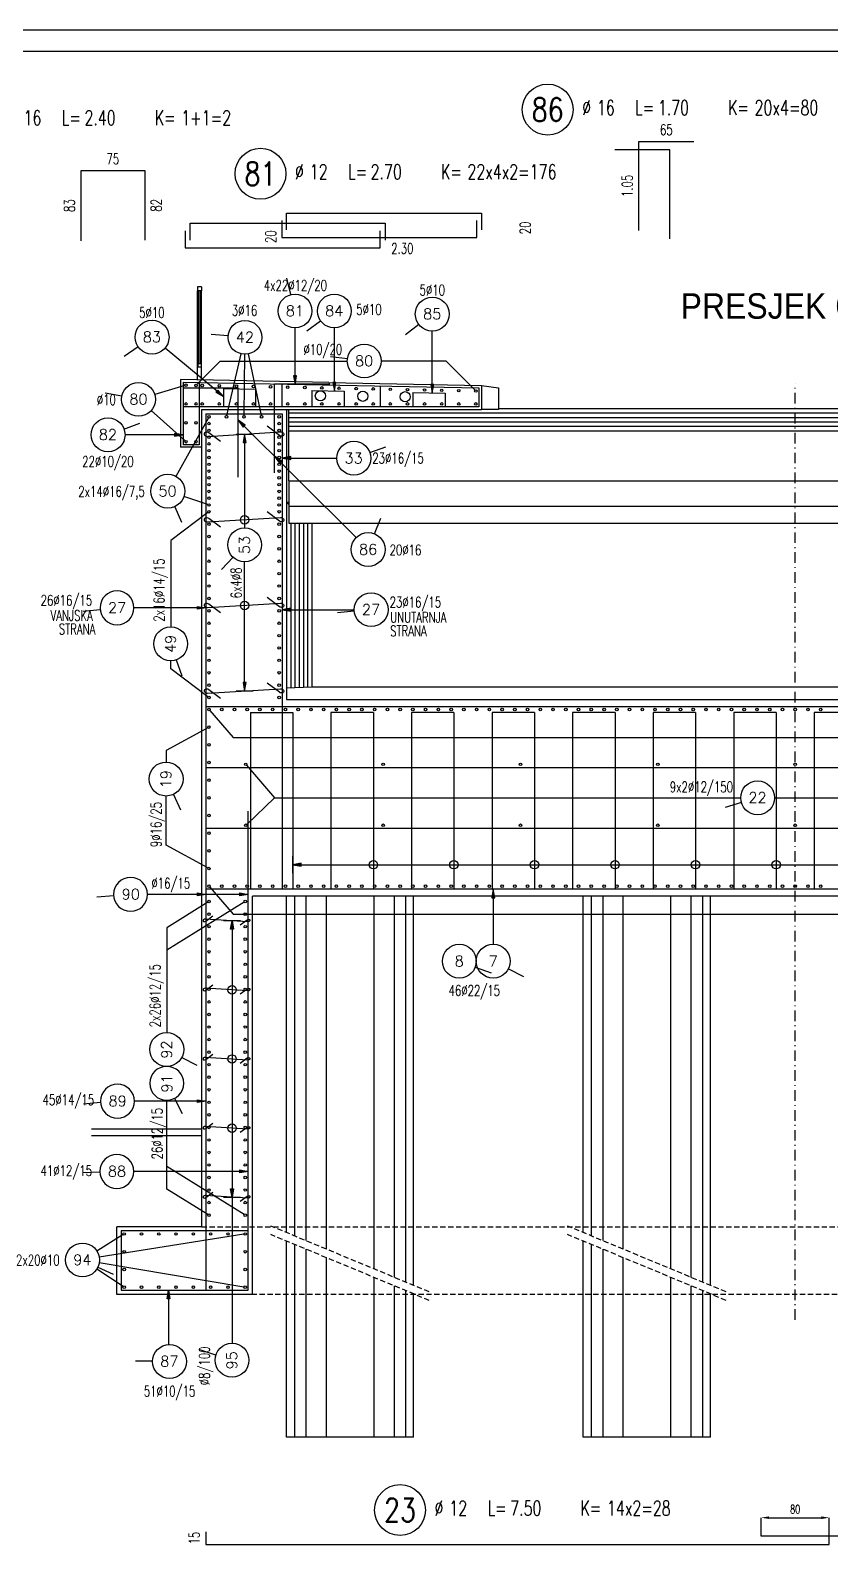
# Model space of a CAD drawing. Extents: x 0 to 12346, y 0 to 3567.
# Drawn here: x 5485 to 6429, y 1777 to 3567 of the extents above; entities that cross this region are included whole.
import ezdxf
from ezdxf.enums import TextEntityAlignment as Align

# ---------------------------------------------------------------- set-up
doc = ezdxf.new("R2010")
doc.units = 0
doc.header["$LTSCALE"] = 50
doc.header["$PDMODE"] = 34
doc.header["$PDSIZE"] = 5
doc.linetypes.add('CENTER', pattern=[0.47, 0.25, -0.1, 0.02, -0.1])
doc.linetypes.add('HIDDEN2', pattern=[0.1875, 0.125, -0.0625])
doc.layers.get('DEFPOINTS').update_dxf_attribs({"linetype": 'CONTINUOUS'})
for name, color, linetype in [('ARM', 1, 'CONTINUOUS'), ('ARM-I', 6, 'CONTINUOUS'), ('BETON', 7, 'CONTINUOUS'), ('BETON tan', 40, 'CONTINUOUS'), ('BETON TANKO', 40, 'CONTINUOUS'), ('CRTICA', 7, 'CONTINUOUS'), ('KOTE', 4, 'CONTINUOUS'), ('NEVIDLJIVO', 9, 'HIDDEN2'), ('OSI', 2, 'CENTER'), ('POM', 9, 'CONTINUOUS'), ('TANKO', 8, 'CONTINUOUS'), ('TEKST', 7, 'CONTINUOUS')]:
    doc.layers.add(name, color=color, linetype=linetype)
doc.styles.add('KOTE', font='romans.shx', dxfattribs={"width": 0.7})
doc.styles.get("Standard").update_dxf_attribs({"font": 'romans.shx', "width": 0.9})
doc.dimstyles.new('M-50', dxfattribs={"dimscale": 50, "dimtxt": 0.2, "dimasz": 0.185, "dimexe": 0, "dimexo": 0, "dimgap": 0.1, "dimtad": 1, "dimdec": 0, "dimzin": 0, "dimdsep": 46, "dimtxsty": 'KOTE', "dimcen": 0.09, "dimclrd": 256, "dimclre": 256, "dimclrt": 2, "dimadec": 0, "dimazin": 0, "dimtfac": 1, "dimtdec": 0, "dimtix": 1, "dimtmove": 2, "dimatfit": 3, "dimfxl": 0, "dimtolj": 1, "dimtzin": 0, "dimarcsym": 0})

# ---------------------------------------------------------------- blocks, each defined once
blk = doc.blocks.new('POZ')
at = {"layer": 'ARM-I'}
blk.add_circle((0, 0), 0.6, dxfattribs=at)
at = {"layer": 'ARM', "width": 0.7}
for s, p in [('%%c', (0.814, -0.125)), ('L=', (2.064, -0.125)), ('K=', (4.256, -0.125))]:
    blk.add_text(s, height=0.35, dxfattribs=at).set_placement(p)
for tag, p in [('VA', (0.879, 0.435)), ('FI', (1.162, -0.13)), ('DUZ', (2.598, -0.13)), ('KOM', (4.881, -0.13))]:
    blk.add_attdef(tag, p, '', height=0.35, dxfattribs=at)
at = {"layer": 'ARM', "width": 0.7, "flags": 1}
for tag, p in [('TIP', (1.038, -0.896)), ('A', (1.162, -1.411)), ('B', (1.162, -1.918)), ('C', (1.162, -2.426)), ('D', (1.162, -2.934)), ('E', (1.162, -3.441)), ('F', (1.162, -3.949)), ('G', (1.162, -4.457)), ('H', (1.162, -4.964)), ('I', (1.162, -5.472)), ('J', (1.162, -5.98)), ('K', (1.162, -6.487)), ('L', (1.162, -6.995)), ('M', (1.162, -7.503)), ('N', (1.162, -8.011))]:
    blk.add_attdef(tag, p, '', height=0.35, dxfattribs=at)
at = {"layer": 'ARM-I', "width": 0.8}
blk.add_attdef('POZ', text='', height=0.55, dxfattribs=at).set_placement((0, 0), align=Align.MIDDLE)
blk = doc.blocks.new('*D351')
at = {"layer": 'DEFPOINTS', "color": 0}
for p in [(6427.2, 1812.2), (6347.2, 1790.6), (6427.2, 1780.6)]:
    blk.add_point(p, dxfattribs=at)
at = {"layer": 'TANKO', "lineweight": -2}
for p, q in [((6347.2, 1790.6), (6347.2, 1812.2)), ((6356.5, 1812.2), (6418, 1812.2)), ((6427.2, 1780.6), (6427.2, 1812.2))]:
    blk.add_line(p, q, dxfattribs=at)
at = {"layer": 'TANKO'}
for points in [[(6356.5, 1813.8), (6356.5, 1810.7), (6347.2, 1812.2)], [(6418, 1813.8), (6418, 1810.7), (6427.2, 1812.2)]]:
    blk.add_solid(points, dxfattribs=at)
at = {"layer": 'TANKO', "color": 2, "insert": (6387.2, 1822.2), "char_height": 10, "attachment_point": 5, "style": 'KOTE'}
blk.add_mtext('\\A1;80', dxfattribs=at)
blk = doc.blocks.new('P')
at = {"layer": 'KOTE'}
blk.add_circle((0, 0), 0.4, dxfattribs=at)
blk.add_attdef('P', text='', height=0.25, dxfattribs=at).set_placement((-0.004, 0.004), align=Align.MIDDLE)
blk = doc.blocks.new('STR')
at = {"layer": 'KOTE', "color": 9}
blk.add_lwpolyline([(-1, 0.17), (-1, -0.17), (0, 0)], close=True, dxfattribs=at)
at = {"layer": 'KOTE', "color": 9, "linetype": 'ByBlock'}
blk.add_solid([(-1, 0.17), (-1, -0.17), (0, 0)], dxfattribs=at)
blk = doc.blocks.new('S')
at = {"layer": 'KOTE', "color": 9}
blk.add_line((0, 1), (0, -1), dxfattribs=at)
blk.add_lwpolyline([(-1, 0.17), (-1, -0.17), (0, 0)], close=True, dxfattribs=at)
at = {"layer": 'KOTE', "color": 9, "linetype": 'ByBlock'}
blk.add_solid([(-1, 0.17), (-1, -0.17), (0, 0)], dxfattribs=at)
blk = doc.blocks.new('S-KUKA')
at = {"layer": 'ARM'}
blk.add_lwpolyline([(0.233, -0.13), (0.03, 0.02, 0.241992), (-0.024, 0.028), (-0.031, 0.026, 0.569422), (-0.041, -0.018), (-0.034, -0.024, 0.20742), (0.011, -0.04), (1.257, 0.036, -0.20742), (1.302, 0.019), (1.309, 0.013, -0.569422), (1.299, -0.031), (1.292, -0.033, -0.244051), (1.237, -0.024), (1.028, 0.133)], format="xyb", dxfattribs=at)

msp = doc.modelspace()

# ---------------------------------------------------------------- linework, layer by layer
at = {"layer": 'ARM'}
for p, q in [((5665.2, 3151.8), (6014.2, 3144.8)), ((5665.2, 3151.8), (5665.2, 3077.8)), ((5684.2, 3151.4), (5684.2, 3077.8)), ((5712.8, 3144), (5750.8, 3143.3)), ((5712.8, 3144), (5712.8, 3122.4)), ((5750.8, 3143.3), (5750.8, 3122.4)), ((5781.6, 3149.4), (5781.6, 3122.4)), ((5817.1, 3141.9), (5855.1, 3141.2)), ((5817.1, 3141.9), (5817.1, 3122.4)), ((5855.1, 3141.2), (5855.1, 3122.4)), ((5897.9, 3147.1), (5897.9, 3122.4)), ((5936.3, 3139.5), (5974.3, 3138.8)), ((5936.3, 3139.5), (5936.3, 3122.4)), ((5974.3, 3138.8), (5974.3, 3122.4)), ((6014.2, 3144.8), (6014.2, 3122.4)), ((6014.2, 3122.4), (5665.2, 3122.4)), ((5692.2, 3114.4), (5692.2, 2080.5)), ((5692.2, 3114.4), (5782.2, 3114.4)), ((5782.2, 3114.4), (5782.2, 2553.5)), ((5684.2, 3077.8), (5665.2, 3077.8)), ((5692.2, 2769.2), (7082.2, 2769.2)), ((5744.7, 2761.9), (5794.7, 2761.9)), ((5744.7, 2761.9), (5744.7, 2553.5)), ((5794.7, 2761.9), (5794.7, 2553.5)), ((5889.7, 2761.9), (5839.7, 2761.9)), ((5839.7, 2761.9), (5839.7, 2553.5)), ((5889.7, 2761.9), (5889.7, 2553.5)), ((5984.7, 2761.9), (5934.7, 2761.9)), ((5934.7, 2761.9), (5934.7, 2553.5)), ((5984.7, 2761.9), (5984.7, 2553.5)), ((6079.7, 2761.9), (6029.7, 2761.9)), ((6029.7, 2761.9), (6029.7, 2553.5)), ((6079.7, 2761.9), (6079.7, 2553.5)), ((6174.7, 2761.9), (6124.7, 2761.9)), ((6124.7, 2761.9), (6124.7, 2553.5)), ((6174.7, 2761.9), (6174.7, 2553.5)), ((6269.7, 2761.9), (6219.7, 2761.9)), ((6219.7, 2761.9), (6219.7, 2553.5)), ((6269.7, 2761.9), (6269.7, 2553.5)), ((6364.7, 2761.9), (6314.7, 2761.9)), ((6314.7, 2761.9), (6314.7, 2553.5)), ((6364.7, 2761.9), (6364.7, 2553.5)), ((6459.7, 2761.9), (6409.7, 2761.9)), ((6409.7, 2761.9), (6409.7, 2553.5)), ((5692.2, 2697.3), (7082.2, 2697.3)), ((5742.2, 2080.5), (5742.2, 2645.5)), ((5692.2, 2625.4), (7082.2, 2625.4)), ((7082.2, 2553.5), (5692.2, 2553.5))]:
    msp.add_line(p, q, dxfattribs=at)
for points in [[(5730.2, 3039.6), (5730.2, 3144.6), (5665.2, 3144.6)], [(5773.2, 3044.7), (5773.2, 3149.7), (5838.2, 3149.7)]]:
    msp.add_lwpolyline(points, dxfattribs=at)
msp.add_lwpolyline([(5742.2, 2150.5), (5592.2, 2150.5), (5592.2, 2080.5), (5742.2, 2080.5)], close=True, dxfattribs=at)
at = {"layer": 'ARM-I'}
for points in [[(6239.3, 3320.7), (6239.3, 3425.7), (6174.3, 3425.7)], [(6202.8, 3330.7), (6202.8, 3435.7), (6267.8, 3435.7)], [(5545, 3318.3), (5545, 3401.3), (5620, 3401.3), (5620, 3319.3)], [(5787.4, 3331.2), (5787.4, 3351.2), (6017.4, 3351.2), (6017.4, 3331.2)], [(5667.9, 3330.3), (5667.9, 3310.3), (5897.9, 3310.3), (5897.9, 3330.3)], [(5673.7, 3319.3), (5673.7, 3339.3), (5903.7, 3339.3), (5903.7, 3319.3)], [(5781.6, 3342.2), (5781.6, 3322.2), (6011.6, 3322.2), (6011.6, 3342.2)], [(5692.2, 1795.6), (5692.2, 1780.6), (6427.2, 1780.6)], [(7082.2, 1805.6), (7082.2, 1790.6), (6347.2, 1790.6)]]:
    msp.add_lwpolyline(points, dxfattribs=at)
at = {"layer": 'BETON'}
for p, q in [((5687.2, 3119.4), (5687.2, 2155.5)), ((5687.2, 3119.4), (5787.2, 3119.4)), ((5787.2, 3119.4), (5787.2, 2777.2)), ((5787.2, 2777.2), (6987.2, 2777.2)), ((7027.2, 2545.5), (5747.2, 2545.5)), ((5747.2, 2075.5), (5747.2, 2545.5)), ((5687.2, 2270.6), (5557.1, 2270.6)), ((5587.2, 2075.5), (5587.2, 2155.5)), ((5687.2, 2155.5), (5587.2, 2155.5)), ((5747.2, 2075.5), (5587.2, 2075.5))]:
    msp.add_line(p, q, dxfattribs=at)
for points in [[(0, 0), (10180.8, 0), (10180.8, 3566.7), (0, 3566.7)], [(125, 25), (10155.8, 25), (10155.8, 3541.7), (125, 3541.7)]]:
    msp.add_lwpolyline(points, close=True, dxfattribs=at)
at = {"layer": 'BETON tan'}
for p, q in [((5787.2, 3119.4), (6017.2, 3119.4)), ((5787.2, 2148.5), (5787.2, 2545.5)), ((5937.2, 2086.2), (5937.2, 2545.5)), ((6137.2, 2148.5), (6137.2, 2545.5)), ((6287.2, 2086.2), (6287.2, 2545.5)), ((5787.2, 1907.1), (5787.2, 2138.5)), ((6137.2, 1907.1), (6137.2, 2138.5)), ((5937.2, 1907.1), (5937.2, 2076.2)), ((6287.2, 1907.1), (6287.2, 2076.2)), ((5937.2, 1907.1), (5787.2, 1907.1)), ((6287.2, 1907.1), (6137.2, 1907.1))]:
    msp.add_line(p, q, dxfattribs=at)
at = {"layer": 'BETON TANKO'}
for p, q in [((5837.2, 3151.3), (5662.2, 3154.8)), ((5662.2, 3154.8), (5662.2, 3074.8)), ((5837.2, 3151.3), (6017.2, 3147.7)), ((6017.2, 3147.7), (6037.2, 3144.9)), ((6017.2, 3147.7), (6017.2, 3119.4)), ((6037.2, 3144.9), (6037.2, 3119.4)), ((6037.2, 3119.4), (6017.2, 3119.4)), ((5687.2, 3074.8), (5662.2, 3074.8)), ((5790.2, 3035.2), (6984.2, 3035.2)), ((5790.2, 3035.2), (5790.2, 3005.2)), ((5787.2, 3010.2), (5790.2, 3010.2)), ((5790.2, 3007.2), (5787.2, 3010.2)), ((5790.2, 3005.2), (6984.2, 3005.2)), ((5817.2, 2985.2), (5817.2, 2792.2)), ((5787.2, 2791.1), (5817.2, 2792.2)), ((5817.2, 2792.2), (6957.2, 2792.2)), ((5687.2, 2262.6), (5557.1, 2262.6))]:
    msp.add_line(p, q, dxfattribs=at)
for centre in [(5827.2, 3135.5), (5877.2, 3135), (5927.2, 3134.5)]:
    msp.add_circle(centre, 6, dxfattribs=at)
at = {"layer": 'CRTICA'}
for p, q in [((5792.4, 3255), (5787.5, 3274.3)), ((5827.5, 3223.8), (5811.4, 3212)), ((5718.4, 3206.2), (5698.5, 3207.9)), ((5943.4, 3219.8), (5927.6, 3207.6)), ((5612.3, 3193.4), (5595.8, 3181.9)), ((5859.2, 3179.1), (5839.3, 3181.5)), ((5593.1, 3135), (5573.4, 3138.6)), ((5595.6, 3096.4), (5614.4, 3103.3)), ((5885.5, 3068.7), (5904.3, 3075.5)), ((5655.4, 3004.7), (5663.5, 2986.5)), ((5891.2, 2972.8), (5898.7, 2991.3)), ((5724.2, 2945.1), (5710.6, 2930.5)), ((5567.5, 2883.3), (5547.6, 2881)), ((5867.2, 2881.4), (5847.3, 2879.5)), ((5657.3, 2824.2), (5663.9, 2805.3)), ((5653.8, 2665.4), (5662.3, 2647.3)), ((6323.7, 2655.7), (6304.5, 2650)), ((5583.5, 2545.9), (5563.5, 2544.3)), ((6009.9, 2461.7), (6028.7, 2454.8)), ((6049, 2459.6), (6066.9, 2450.6)), ((5663.7, 2355.2), (5681.4, 2345.9)), ((5568, 2301.8), (5548, 2300.2)), ((5655.2, 2306.8), (5664.3, 2289)), ((5567.1, 2219.8), (5547.1, 2219)), ((5564.8, 2107.8), (5583, 2099.3)), ((5703.9, 2004.1), (5684.9, 2010.3)), ((5629.3, 1996.8), (5609.3, 1997))]:
    msp.add_line(p, q, dxfattribs=at)
at = {"layer": 'KOTE'}
for centre, radius in [((5668.8, 3148.2), 1.5), ((5680.6, 3147.8), 1.5), ((5687.8, 3147.8), 1.5), ((5708, 3147.4), 1.5), ((5728.2, 3147), 1.5), ((5748.4, 3146.5), 1.5), ((5768.5, 3146.1), 1.5), ((5788.7, 3145.7), 1.5), ((5808.9, 3145.3), 1.5), ((5829, 3144.9), 1.5), ((5849.2, 3144.5), 1.5), ((5869.4, 3144.1), 1.5), ((5889.6, 3143.7), 1.5), ((5909.7, 3143.2), 1.5), ((5929.9, 3142.8), 1.5), ((5950.1, 3142.4), 1.5), ((5970.3, 3142), 1.5), ((5990.4, 3141.6), 1.5), ((6010.6, 3141.2), 1.5), ((5668.8, 3126), 1.5), ((5680.6, 3126), 1.5), ((5687.8, 3126), 1.5), ((5708, 3126), 1.5), ((5728.2, 3126), 1.5), ((5748.4, 3126), 1.5), ((5768.5, 3126), 1.5), ((5788.7, 3126), 1.5), ((5808.9, 3126), 1.5), ((5829, 3126), 1.5), ((5849.2, 3126), 1.5), ((5869.4, 3126), 1.5), ((5889.6, 3126), 1.5), ((5909.7, 3126), 1.5), ((5929.9, 3126), 1.5), ((5950.1, 3126), 1.5), ((5970.3, 3126), 1.5), ((5990.4, 3126), 1.5), ((6010.6, 3126), 1.5), ((5668.8, 3103.7), 1.5), ((5680.6, 3103.7), 1.5), ((5695.8, 3110.8), 1.5), ((5695.8, 3102.8), 1.5), ((5716.5, 3110.8), 1.5), ((5737.2, 3110.8), 1.5), ((5757.9, 3110.8), 1.5), ((5778.6, 3110.8), 1.5), ((5778.6, 3102.8), 1.5), ((5668.8, 3081.4), 1.5), ((5680.6, 3081.4), 1.5), ((5695.8, 3094.8), 1.5), ((5695.8, 3086.8), 1.5), ((5695.8, 3078.8), 1.5), ((5778.6, 3094.8), 1.5), ((5778.6, 3086.8), 1.5), ((5778.6, 3078.8), 1.5), ((5695.8, 3070.8), 1.5), ((5695.8, 3062.8), 1.5), ((5778.6, 3070.8), 1.5), ((5778.6, 3062.8), 1.5), ((5695.8, 3054.8), 1.5), ((5695.8, 3046.8), 1.5), ((5778.6, 3054.8), 1.5), ((5778.6, 3046.8), 1.5), ((5695.8, 3038.8), 1.5), ((5695.8, 3030.8), 1.5), ((5778.6, 3038.8), 1.5), ((5778.6, 3030.8), 1.5), ((5695.8, 3022.8), 1.5), ((5695.8, 3014.8), 1.5), ((5695.8, 3006.8), 1.5), ((5778.6, 3022.8), 1.5), ((5778.6, 3014.8), 1.5), ((5778.6, 3006.8), 1.5), ((5695.8, 2998.8), 1.5), ((5737.9, 2989.3), 5), ((5778.6, 2998.8), 1.5), ((5695.8, 2984.2), 1.5), ((5695.8, 2969.6), 1.5), ((5778.6, 2984.2), 1.5), ((5778.6, 2969.6), 1.5), ((5695.8, 2955), 1.5), ((5778.6, 2955), 1.5), ((5695.8, 2940.4), 1.5), ((5778.6, 2940.4), 1.5), ((5695.8, 2925.8), 1.5), ((5778.6, 2925.8), 1.5), ((5695.8, 2911.2), 1.5), ((5778.6, 2911.2), 1.5), ((5695.8, 2896.5), 1.5), ((5695.8, 2881.9), 1.5), ((5737.9, 2888.3), 5), ((5778.6, 2896.5), 1.5), ((5778.6, 2881.9), 1.5), ((5695.8, 2867.3), 1.5), ((5778.6, 2867.3), 1.5), ((5695.8, 2852.7), 1.5), ((5778.6, 2852.7), 1.5), ((5695.8, 2838.1), 1.5), ((5778.6, 2838.1), 1.5), ((5695.8, 2823.5), 1.5), ((5695.8, 2808.9), 1.5), ((5778.6, 2823.5), 1.5), ((5778.6, 2808.9), 1.5), ((5695.8, 2794.3), 1.5), ((5778.6, 2794.3), 1.5), ((5695.8, 2779.7), 1.5), ((5778.6, 2779.7), 1.5), ((5695.8, 2765.6), 1.5), ((5710.9, 2765.6), 1.5), ((5725.9, 2765.6), 1.5), ((5740.9, 2765.6), 1.5), ((5755.9, 2765.6), 1.5), ((5771, 2765.6), 1.5), ((5786, 2765.6), 1.5), ((5801, 2765.6), 1.5), ((5816.1, 2765.6), 1.5), ((5831.1, 2765.6), 1.5), ((5846.1, 2765.6), 1.5), ((5861.2, 2765.6), 1.5), ((5876.2, 2765.6), 1.5), ((5891.2, 2765.6), 1.5), ((5906.3, 2765.6), 1.5), ((5921.3, 2765.6), 1.5), ((5936.3, 2765.6), 1.5), ((5951.3, 2765.6), 1.5), ((5966.4, 2765.6), 1.5), ((5981.4, 2765.6), 1.5), ((5996.4, 2765.6), 1.5), ((6011.5, 2765.6), 1.5), ((6026.5, 2765.6), 1.5), ((6041.5, 2765.6), 1.5), ((6056.6, 2765.6), 1.5), ((6071.6, 2765.6), 1.5), ((6086.6, 2765.6), 1.5), ((6101.6, 2765.6), 1.5), ((6116.7, 2765.6), 1.5), ((6131.7, 2765.6), 1.5), ((6146.7, 2765.6), 1.5), ((6161.8, 2765.6), 1.5), ((6176.8, 2765.6), 1.5), ((6191.8, 2765.6), 1.5), ((6206.9, 2765.6), 1.5), ((6221.9, 2765.6), 1.5), ((6236.9, 2765.6), 1.5), ((6252, 2765.6), 1.5), ((6267, 2765.6), 1.5), ((6282, 2765.6), 1.5), ((6297, 2765.6), 1.5), ((6312.1, 2765.6), 1.5), ((6327.1, 2765.6), 1.5), ((6342.1, 2765.6), 1.5), ((6357.2, 2765.6), 1.5), ((6372.2, 2765.6), 1.5), ((6387.2, 2765.6), 1.5), ((6402.3, 2765.6), 1.5), ((6417.3, 2765.6), 1.5), ((5695.8, 2744.8), 1.5), ((5695.8, 2723.9), 1.5), ((5695.8, 2703.1), 1.5), ((5739.2, 2700.9), 1.5), ((5901.2, 2700.9), 1.5), ((6063.2, 2700.9), 1.5), ((6225.2, 2700.9), 1.5), ((6387.2, 2700.9), 1.5), ((5695.8, 2682.2), 1.5), ((5695.8, 2661.4), 1.5), ((5695.8, 2640.5), 1.5), ((5695.8, 2619.6), 1.5), ((5739.2, 2629), 1.5), ((5901.2, 2629), 1.5), ((6063.2, 2629), 1.5), ((6225.2, 2629), 1.5), ((6387.2, 2629), 1.5), ((5695.8, 2598.8), 1.5), ((5695.8, 2577.9), 1.5), ((5889.7, 2582.5), 5), ((5984.7, 2582.5), 5), ((6079.7, 2582.5), 5), ((6174.7, 2582.5), 5), ((6269.7, 2582.5), 5), ((6364.7, 2582.5), 5), ((5695.8, 2557.1), 1.5), ((5710.9, 2557.1), 1.5), ((5725.9, 2557.1), 1.5), ((5740.9, 2557.1), 1.5), ((5755.9, 2557.1), 1.5), ((5771, 2557.1), 1.5), ((5786, 2557.1), 1.5), ((5801, 2557.1), 1.5), ((5816.1, 2557.1), 1.5), ((5831.1, 2557.1), 1.5), ((5846.1, 2557.1), 1.5), ((5861.2, 2557.1), 1.5), ((5876.2, 2557.1), 1.5), ((5891.2, 2557.1), 1.5), ((5906.3, 2557.1), 1.5), ((5921.3, 2557.1), 1.5), ((5936.3, 2557.1), 1.5), ((5951.3, 2557.1), 1.5), ((5966.4, 2557.1), 1.5), ((5981.4, 2557.1), 1.5), ((5996.4, 2557.1), 1.5), ((6011.5, 2557.1), 1.5), ((6026.5, 2557.1), 1.5), ((6041.5, 2557.1), 1.5), ((6056.6, 2557.1), 1.5), ((6071.6, 2557.1), 1.5), ((6086.6, 2557.1), 1.5), ((6101.6, 2557.1), 1.5), ((6116.7, 2557.1), 1.5), ((6131.7, 2557.1), 1.5), ((6146.7, 2557.1), 1.5), ((6161.8, 2557.1), 1.5), ((6176.8, 2557.1), 1.5), ((6191.8, 2557.1), 1.5), ((6206.9, 2557.1), 1.5), ((6221.9, 2557.1), 1.5), ((6236.9, 2557.1), 1.5), ((6252, 2557.1), 1.5), ((6267, 2557.1), 1.5), ((6282, 2557.1), 1.5), ((6297, 2557.1), 1.5), ((6312.1, 2557.1), 1.5), ((6327.1, 2557.1), 1.5), ((6342.1, 2557.1), 1.5), ((6357.2, 2557.1), 1.5), ((6372.2, 2557.1), 1.5), ((6387.2, 2557.1), 1.5), ((6402.3, 2557.1), 1.5), ((6417.3, 2557.1), 1.5), ((5695.9, 2539), 1.5), ((5695.9, 2524.2), 1.5), ((5738.6, 2539), 1.5), ((5738.6, 2524.2), 1.5), ((5695.9, 2509.4), 1.5), ((5738.6, 2509.4), 1.5), ((5695.9, 2494.6), 1.5), ((5738.6, 2494.6), 1.5), ((5695.9, 2479.8), 1.5), ((5738.6, 2479.8), 1.5), ((5695.9, 2465), 1.5), ((5738.6, 2465), 1.5), ((5695.9, 2450.2), 1.5), ((5695.9, 2435.4), 1.5), ((5723, 2434.8), 5), ((5738.6, 2450.2), 1.5), ((5738.6, 2435.4), 1.5), ((5695.9, 2420.6), 1.5), ((5738.6, 2420.6), 1.5), ((5695.9, 2405.8), 1.5), ((5738.6, 2405.8), 1.5), ((5695.9, 2391), 1.5), ((5738.6, 2391), 1.5), ((5695.9, 2376.2), 1.5), ((5695.9, 2361.4), 1.5), ((5738.6, 2376.2), 1.5), ((5738.6, 2361.4), 1.5), ((5695.9, 2346.6), 1.5), ((5723, 2353.3), 5), ((5738.6, 2346.6), 1.5), ((5695.9, 2331.8), 1.5), ((5738.6, 2331.8), 1.5), ((5695.9, 2317), 1.5), ((5738.6, 2317), 1.5), ((5695.9, 2302.2), 1.5), ((5738.6, 2302.2), 1.5), ((5695.8, 2287.4), 1.5), ((5695.8, 2272.6), 1.5), ((5723, 2271.7), 5), ((5738.6, 2287.4), 1.5), ((5738.6, 2272.6), 1.5), ((5695.8, 2257.8), 1.5), ((5738.6, 2257.8), 1.5), ((5695.8, 2243.1), 1.5), ((5738.6, 2243.1), 1.5), ((5695.8, 2228.3), 1.5), ((5738.6, 2228.3), 1.5), ((5695.8, 2213.5), 1.5), ((5738.6, 2213.5), 1.5), ((5695.8, 2198.7), 1.5), ((5695.8, 2183.9), 1.5), ((5738.6, 2198.7), 1.5), ((5738.6, 2183.9), 1.5), ((5695.8, 2169.1), 1.5), ((5738.6, 2169.1), 1.5), ((5595.8, 2146.9), 1.5), ((5616.2, 2146.9), 1.5), ((5636.6, 2146.9), 1.5), ((5657, 2146.9), 1.5), ((5677.4, 2146.9), 1.5), ((5697.8, 2146.9), 1.5), ((5718.2, 2146.9), 1.5), ((5738.6, 2146.9), 1.5), ((5595.8, 2125.9), 1.5), ((5738.6, 2125.9), 1.5), ((5595.8, 2105), 1.5), ((5738.6, 2105), 1.5), ((5595.8, 2084.1), 1.5), ((5616.2, 2084.1), 1.5), ((5636.6, 2084.1), 1.5), ((5657, 2084.1), 1.5), ((5677.4, 2084.1), 1.5), ((5697.8, 2084.1), 1.5), ((5718.2, 2084.1), 1.5), ((5738.6, 2084.1), 1.5)]:
    msp.add_circle(centre, radius, dxfattribs=at)
at = {"layer": 'NEVIDLJIVO'}
for p, q in [((5687.2, 2155.5), (7087.2, 2155.5)), ((5955.7, 2078.5), (5768.8, 2156.2)), ((6305.7, 2078.5), (6118.8, 2156.2)), ((5955.7, 2068.5), (5768.8, 2146.2)), ((6305.7, 2068.5), (6118.8, 2146.2)), ((7027.2, 2075.5), (5747.2, 2075.5))]:
    msp.add_line(p, q, dxfattribs=at)
at = {"layer": 'OSI'}
msp.add_line((6387.2, 2045.5), (6387.2, 3150.2), dxfattribs=at)
at = {"layer": 'POM'}
for p, q in [((5687.2, 3264.3), (5682.2, 3264.3)), ((5682.2, 3264.3), (5682.2, 3259.3)), ((5687.2, 3259.3), (5682.2, 3259.3)), ((5682.2, 3154.4), (5682.2, 3259.3)), ((5683.7, 3173.3), (5683.7, 3259.3)), ((5685.7, 3173.3), (5685.7, 3259.3)), ((5687.2, 3264.3), (5687.2, 3259.3)), ((5687.2, 3154.3), (5687.2, 3259.3)), ((5686.7, 3173.3), (5682.7, 3173.3)), ((5682.7, 3173.3), (5682.7, 3169.3)), ((5686.7, 3169.3), (5682.7, 3169.3)), ((5686.7, 3173.3), (5686.7, 3169.3)), ((5790.2, 3093.9), (5790.2, 3119.4)), ((6984.2, 3115), (5790.2, 3115)), ((6737.2, 3120.1), (6037.2, 3120.1)), ((6984.2, 3109.7), (5790.2, 3109.7)), ((6984.2, 3104.4), (5790.2, 3104.4)), ((6984.2, 3099.2), (5790.2, 3099.2)), ((5790.2, 3035.2), (5790.2, 3093.9)), ((6984.2, 3093.9), (5790.2, 3093.9)), ((5790.2, 3005.2), (5790.2, 2985.2)), ((5790.2, 2985.2), (6984.2, 2985.2)), ((5792.2, 2985.2), (5792.2, 2791.3)), ((5797.2, 2985.2), (5797.2, 2791.5)), ((5802.2, 2985.2), (5802.2, 2791.7)), ((5807.2, 2985.2), (5807.2, 2791.9)), ((5812.2, 2985.2), (5812.2, 2792.1)), ((5796.6, 2545.5), (5796.6, 2144.6)), ((5810.2, 2545.5), (5810.2, 2139)), ((5834.1, 2545.5), (5834.1, 2129)), ((5890.3, 2545.5), (5890.3, 2105.7)), ((5914.3, 2545.5), (5914.3, 2095.7)), ((5927.8, 2545.5), (5927.8, 2090.1)), ((6146.6, 2545.5), (6146.6, 2144.6)), ((6160.2, 2545.5), (6160.2, 2139)), ((6184.1, 2545.5), (6184.1, 2129)), ((6240.3, 2545.5), (6240.3, 2105.7)), ((6264.3, 2545.5), (6264.3, 2095.7)), ((6277.8, 2545.5), (6277.8, 2090.1)), ((5796.6, 2134.6), (5796.6, 1907.1)), ((6146.6, 2134.6), (6146.6, 1907.1)), ((5810.2, 2129), (5810.2, 1907.1)), ((5834.1, 2119), (5834.1, 1907.1)), ((6160.2, 2129), (6160.2, 1907.1)), ((6184.1, 2119), (6184.1, 1907.1)), ((5890.3, 2095.7), (5890.3, 1907.1)), ((6240.3, 2095.7), (6240.3, 1907.1)), ((5914.3, 2085.7), (5914.3, 1907.1)), ((5927.8, 2080.1), (5927.8, 1907.1)), ((6264.3, 2085.7), (6264.3, 1907.1)), ((6277.8, 2080.1), (6277.8, 1907.1))]:
    msp.add_line(p, q, dxfattribs=at)
at = {"layer": 'TANKO'}
for p, q in [((5797.3, 3149.1), (5797.3, 3215.6)), ((5843.7, 3141.4), (5843.7, 3215.6)), ((5959.2, 3139.1), (5959.2, 3212)), ((5712.8, 3134.6), (5644, 3191.9)), ((5681.7, 3148.9), (5709, 3176.6)), ((5709, 3176.6), (5859, 3176.6)), ((5716.9, 3112.3), (5733.8, 3185)), ((5737.2, 3112.3), (5738.1, 3184.5)), ((5757.6, 3112.3), (5742.4, 3184.9)), ((5975.7, 3176.6), (5899, 3176.6)), ((6009.6, 3142.3), (5975.7, 3176.6)), ((5667.4, 3147.7), (5631.9, 3137.2)), ((5667.7, 3082.4), (5627.7, 3118.1)), ((5695.1, 3109.5), (5656.9, 3040.5)), ((5730.2, 3106.9), (5869.5, 2968.4)), ((5665.2, 3089.6), (5596.8, 3089.6)), ((5737.9, 3090.3), (5737.9, 2979.7)), ((5782.2, 3062.1), (5846.7, 3062.1)), ((5694.4, 3007.2), (5666.2, 3016.7)), ((5694.6, 2997.9), (5650.7, 2964.8)), ((5650.7, 2964.8), (5650.7, 2863.1)), ((5737.9, 2787.3), (5737.9, 2939.7)), ((5692.2, 2885.5), (5607.4, 2885.5)), ((5782.2, 2883.3), (5867.1, 2883.3)), ((5650.7, 2813.7), (5650.7, 2823.1)), ((5694.6, 2780.6), (5650.7, 2813.7)), ((5696.8, 2764.5), (5724.4, 2732.6)), ((5694.5, 2744.1), (5645.3, 2717)), ((5724.4, 2732.6), (7144.2, 2732.6)), ((5645.3, 2717), (5645.3, 2703.5)), ((5740.2, 2699.8), (5773.3, 2661.4)), ((5645.3, 2605.7), (5645.3, 2663.5)), ((5740.3, 2630), (5773.3, 2661.4)), ((5773.3, 2661.4), (6322.9, 2661.4)), ((6362.9, 2661.4), (7001.1, 2661.4)), ((5694.5, 2578.6), (5645.3, 2605.7)), ((5794.7, 2582.5), (7029.8, 2582.5)), ((5742.2, 2547.5), (5623.4, 2547.5)), ((5696.8, 2555.9), (5724.4, 2524)), ((6031.1, 2553.5), (6031.1, 2488.6)), ((5694.6, 2538.2), (5646, 2508.1)), ((5737.3, 2538.2), (5646, 2481.8)), ((5724.4, 2524), (7144.2, 2524)), ((5646, 2508.1), (5646, 2384.6)), ((5723, 2516.3), (5723, 2190.2)), ((5692.2, 2303.5), (5607.9, 2303.5)), ((5646, 2199.9), (5646, 2304.6)), ((5742.2, 2220.7), (5607.1, 2220.7)), ((5737.4, 2169.9), (5646, 2226.4)), ((5694.6, 2169.9), (5646, 2199.9)), ((5723, 2190.2), (5723, 2018)), ((5594.6, 2146.1), (5563.7, 2126.8)), ((5737.1, 2146.6), (5566.5, 2119.4)), ((5737.1, 2084.3), (5566.4, 2112.9)), ((5594.6, 2084.9), (5563.4, 2105.3)), ((5648.1, 2080.5), (5648.1, 2016.5))]:
    msp.add_line(p, q, dxfattribs=at)

# ---------------------------------------------------------------- block references
at = {"layer": 'ARM-I', "xscale": 68.98113741219082, "yscale": 68.98113741219082, "zscale": 68.98113741219082}
for p in [(5693.5, 3090.5), (5693.5, 2989.5), (5693.5, 2888.5), (5693.5, 2787.5)]:
    msp.add_blockref('S-KUKA', p, dxfattribs=at)
at = {"layer": 'ARM-I', "extrusion": (0, 0, -1), "xscale": 40.5495593850751, "yscale": 40.5495593850751, "zscale": -40.54955938507504, "rotation": 4.545988160591009e-05}
for p in [(-5742.2, 2516.8), (-5742.2, 2435.3), (-5742.2, 2353.7), (-5742.2, 2272.2), (-5742.2, 2190.7)]:
    msp.add_blockref('S-KUKA', p, dxfattribs=at)
at = {"layer": 'KOTE', "xscale": 50, "yscale": 50, "zscale": 50}
for p, values in [((5419.1, 3461.2), {'POZ': '44', 'FI': '16', 'DUZ': '2.40', 'KOM': '1+1=2'}), ((6095.3, 3473.2), {'POZ': '86', 'FI': '16', 'DUZ': '1.70', 'KOM': '20x4=80'}), ((5756.6, 3397.5), {'POZ': '81', 'FI': '12', 'DUZ': '2.70', 'KOM': '22x4x2=176'}), ((5921.2, 1821.2), {'POZ': '23', 'FI': '12', 'DUZ': '7.50', 'KOM': '14x2=28'})]:
    msp.add_blockref('POZ', p, dxfattribs=at).add_auto_attribs(values)
at = {"layer": 'KOTE'}
ref = msp.add_blockref('P', (5797.3, 3235.6), dxfattribs=dict(at, xscale=50, yscale=50, zscale=50))
ref.add_attrib('P', '81', dxfattribs={"height": 12.5}).set_placement((5797.1, 3235.8), align=Align.MIDDLE)
ref = msp.add_blockref('P', (5843.7, 3235.6), dxfattribs=dict(at, xscale=50, yscale=50, zscale=50))
ref.add_attrib('P', '84', dxfattribs={"height": 12.5}).set_placement((5843.5, 3235.8), align=Align.MIDDLE)
ref = msp.add_blockref('P', (5959.2, 3232), dxfattribs=dict(at, xscale=50, yscale=50, zscale=50))
ref.add_attrib('P', '85', dxfattribs={"height": 12.5}).set_placement((5959.1, 3232.2), align=Align.MIDDLE)
ref = msp.add_blockref('P', (5628.7, 3204.8), dxfattribs=dict(at, xscale=50, yscale=50, zscale=50))
ref.add_attrib('P', '83', dxfattribs={"height": 12.5}).set_placement((5628.5, 3205), align=Align.MIDDLE)
ref = msp.add_blockref('P', (5738.3, 3204.5), dxfattribs=dict(at, xscale=50, yscale=50, zscale=50))
ref.add_attrib('P', '42', dxfattribs={"height": 12.5}).set_placement((5738.2, 3204.7), align=Align.MIDDLE)
ref = msp.add_blockref('P', (5879, 3176.6), dxfattribs=dict(at, xscale=50, yscale=50, zscale=50))
ref.add_attrib('P', '80', dxfattribs={"height": 12.5}).set_placement((5878.8, 3176.8), align=Align.MIDDLE)
ref = msp.add_blockref('P', (5612.7, 3131.4), dxfattribs=dict(at, xscale=50, yscale=50, zscale=50))
ref.add_attrib('P', '80', dxfattribs={"height": 12.5}).set_placement((5612.6, 3131.6), align=Align.MIDDLE)
at = {"layer": 'KOTE', "yscale": 10, "zscale": 10}
for name, p, xscale, rotation in [('STR', (5797.3, 3149.1), 10, 270), ('STR', (5843.7, 3141.4), 10, 270), ('STR', (5712.8, 3134.6), 10, 320.1582708276241), ('STR', (5959.2, 3139.1), 10, 270), ('STR', (5730.2, 3106.9), 10, 135.1300905579491), ('S', (5737.9, 3090.3), 10, 90), ('STR', (5773.2, 3064.2), 10, 135.1300905579491), ('STR', (5782.2, 3062.1), 10, 180), ('STR', (5692.2, 2885.5), -10, 180), ('STR', (5782.2, 2883.3), 10, 180), ('S', (5737.9, 2787.3), 10, 270), ('S', (5794.7, 2582.5), 10, 180), ('STR', (5692.2, 2547.5), -10, 179.999954540118), ('STR', (5742.2, 2547.5), -10, 179.999954540118), ('STR', (6031.1, 2553.5), 10, 90), ('STR', (5692.2, 2303.5), -10, 179.9999545401184), ('STR', (5742.2, 2220.7), -10, 179.999954540119), ('STR', (5742.2, 2220.7), -10, 179.999954540119)]:
    msp.add_blockref(name, p, dxfattribs=dict(at, xscale=xscale, rotation=rotation))
at = {"layer": 'KOTE'}
ref = msp.add_blockref('P', (5576.8, 3089.6), dxfattribs=dict(at, xscale=50, yscale=50, zscale=50))
ref.add_attrib('P', '82', dxfattribs={"height": 12.5}).set_placement((5576.6, 3089.8), align=Align.MIDDLE)
at = {"layer": 'KOTE', "xscale": 10, "yscale": 10, "zscale": 10}
msp.add_blockref('STR', (5665.2, 3089.6), dxfattribs=at)
at = {"layer": 'KOTE'}
ref = msp.add_blockref('P', (5866.7, 3061.9), dxfattribs=dict(at, xscale=50, yscale=50, zscale=50))
ref.add_attrib('P', '33', dxfattribs={"height": 12.5}).set_placement((5866.5, 3062.1), align=Align.MIDDLE)
ref = msp.add_blockref('P', (5647.2, 3023), dxfattribs=dict(at, xscale=50, yscale=50, zscale=50))
ref.add_attrib('P', '50', dxfattribs={"height": 12.5}).set_placement((5647, 3023.2), align=Align.MIDDLE)
ref = msp.add_blockref('P', (5737.9, 2959.7), dxfattribs=dict(at, xscale=50, yscale=50, zscale=50, rotation=90))
ref.add_attrib('P', '53', dxfattribs={"height": 12.5, "rotation": 90}).set_placement((5737.7, 2959.6), align=Align.MIDDLE)
ref = msp.add_blockref('P', (5883.6, 2954.2), dxfattribs=dict(at, xscale=50, yscale=50, zscale=50))
ref.add_attrib('P', '86', dxfattribs={"height": 12.5}).set_placement((5883.5, 2954.4), align=Align.MIDDLE)
ref = msp.add_blockref('P', (5587.4, 2885.5), dxfattribs=dict(at, xscale=-50, yscale=50, zscale=50))
ref.add_attrib('P', '27', dxfattribs={"height": 12.5}).set_placement((5587.5, 2885.7), align=Align.MIDDLE)
ref = msp.add_blockref('P', (5887.1, 2883.3), dxfattribs=dict(at, xscale=50, yscale=50, zscale=50))
ref.add_attrib('P', '27', dxfattribs={"height": 12.5}).set_placement((5886.9, 2883.5), align=Align.MIDDLE)
ref = msp.add_blockref('P', (5650.7, 2843.1), dxfattribs=dict(at, xscale=50, yscale=50, zscale=50, rotation=90))
ref.add_attrib('P', '49', dxfattribs={"height": 12.5, "rotation": 90}).set_placement((5650.5, 2842.9), align=Align.MIDDLE)
ref = msp.add_blockref('P', (5645.3, 2683.5), dxfattribs=dict(at, xscale=50, yscale=50, zscale=50, rotation=90))
ref.add_attrib('P', '19', dxfattribs={"height": 12.5, "rotation": 90}).set_placement((5645.1, 2683.3), align=Align.MIDDLE)
ref = msp.add_blockref('P', (6342.9, 2661.4), dxfattribs=dict(at, xscale=50, yscale=50, zscale=50))
ref.add_attrib('P', '22', dxfattribs={"height": 12.5}).set_placement((6342.7, 2661.6), align=Align.MIDDLE)
ref = msp.add_blockref('P', (5603.4, 2547.5), dxfattribs=dict(at, xscale=-50, yscale=50, zscale=50, rotation=359.999954540118))
ref.add_attrib('P', '90', dxfattribs={"height": 12.5, "rotation": 360}).set_placement((5603.6, 2547.7), align=Align.MIDDLE)
at = {"layer": 'KOTE', "extrusion": (0, 0, -1), "xscale": 10, "yscale": 10, "zscale": -10}
for name, p, rotation in [('S', (-5723, 2516.3), 90.0000454598816), ('STR', (-5742.2, 2220.7), 180.0000454598816), ('S', (-5723, 2190.2), 270.0000454598816), ('STR', (-5648.1, 2080.5), 90.0000454598816)]:
    msp.add_blockref(name, p, dxfattribs=dict(at, rotation=rotation))
at = {"layer": 'KOTE'}
ref = msp.add_blockref('P', (5991.1, 2468.6), dxfattribs=dict(at, xscale=50, yscale=50, zscale=50))
ref.add_attrib('P', '8', dxfattribs={"height": 12.5}).set_placement((5991, 2468.8), align=Align.MIDDLE)
ref = msp.add_blockref('P', (6031.1, 2468.6), dxfattribs=dict(at, xscale=50, yscale=50, zscale=50))
ref.add_attrib('P', '7', dxfattribs={"height": 12.5}).set_placement((6031, 2468.8), align=Align.MIDDLE)
ref = msp.add_blockref('P', (5646, 2364.6), dxfattribs=dict(at, xscale=50, yscale=50, zscale=50, rotation=90))
ref.add_attrib('P', '92', dxfattribs={"height": 12.5, "rotation": 90}).set_placement((5645.8, 2364.4), align=Align.MIDDLE)
ref = msp.add_blockref('P', (5646, 2324.6), dxfattribs=dict(at, xscale=-50, yscale=50, zscale=50, rotation=269.9999545401184))
ref.add_attrib('P', '91', dxfattribs={"height": 12.5, "rotation": 90}).set_placement((5646.2, 2324.4), align=Align.MIDDLE)
ref = msp.add_blockref('P', (5587.9, 2303.5), dxfattribs=dict(at, xscale=-50, yscale=50, zscale=50, rotation=359.9999545401185))
ref.add_attrib('P', '89', dxfattribs={"height": 12.5, "rotation": 360}).set_placement((5588.1, 2303.7), align=Align.MIDDLE)
ref = msp.add_blockref('P', (5587.1, 2220.7), dxfattribs=dict(at, xscale=-50, yscale=50, zscale=50, rotation=359.999954540119))
ref.add_attrib('P', '88', dxfattribs={"height": 12.5, "rotation": 360}).set_placement((5587.3, 2220.9), align=Align.MIDDLE)
ref = msp.add_blockref('P', (5546.7, 2116.2), dxfattribs=dict(at, xscale=50, yscale=50, zscale=50))
ref.add_attrib('P', '94', dxfattribs={"height": 12.5}).set_placement((5546.5, 2116.4), align=Align.MIDDLE)
ref = msp.add_blockref('P', (5649.3, 1996.5), dxfattribs=dict(at, xscale=50, yscale=50, zscale=50))
ref.add_attrib('P', '87', dxfattribs={"height": 12.5}).set_placement((5649.1, 1996.7), align=Align.MIDDLE)
ref = msp.add_blockref('P', (5723, 1998), dxfattribs=dict(at, xscale=50, yscale=50, zscale=50, rotation=90))
ref.add_attrib('P', '95', dxfattribs={"height": 12.5, "rotation": 90}).set_placement((5722.8, 1997.8), align=Align.MIDDLE)

# ---------------------------------------------------------------- texts
at = {"layer": 'KOTE', "style": 'KOTE', "width": 0.7}
for s, p in [('65', (6235.3, 3449.4)), ('75', (5582.5, 3415)), ('2.30', (5923.9, 3309.3)), ('4x22%%c12/20', (5797.8, 3264.9)), ('5%%c10', (5959.2, 3260.3)), ('5%%c10', (5628.5, 3233.7)), ('3%%c16', (5737.8, 3236.3)), ('5%%c10', (5884.5, 3237.5)), ('%%c10', (5574.8, 3130.9)), ('22%%c10/20', (5576.7, 3057.3)), ('20%%c16', (5927.6, 2953.7)), ('9x2%%c12/150', (6276.6, 2673.3)), ('2x20%%c10', (5494, 2116.1)), ('51%%c10/15', (5649.3, 1960.5))]:
    msp.add_text(s, height=12.5, dxfattribs=at).set_placement(p, align=Align.MIDDLE)
for s, rotation, p in [('1.05', 90, (6189.1, 3383.2)), ('83', 90, (5531.2, 3359.8)), ('82', 90, (5633.7, 3360.3)), ('20', 90, (5768.7, 3323.3)), ('20', 90, (6068.7, 3333.6)), ('%%c16/15', 360, (5650.8, 2559.7)), ('45%%c14/15', 360, (5530, 2304.3)), ('26%%c12/15', 90, (5635.6, 2265.2)), ('41%%c12/15', 360, (5527.6, 2220.7)), ('15', 90, (5678.5, 1788.1))]:
    msp.add_text(s, height=12.5, rotation=rotation, dxfattribs=at).set_placement(p, align=Align.MIDDLE)
for s, p in [('%%c10/20', (5853, 3184.1)), ('2x14%%c16/7,5', (5620.1, 3016.5))]:
    msp.add_text(s, height=12.5, dxfattribs=at).set_placement(p, align=Align.RIGHT)
for s, p in [('23%%c16/15', (5888.5, 3055.8)), ('26%%c16/15', (5497.3, 2888.1)), ('23%%c16/15', (5908.9, 2885.9)), ('VANJSKA', (5509, 2870.2)), ('STRANA', (5518.7, 2854.2)), ('STRANA', (5909.5, 2852)), ('UNUTARNJA', (5909.5, 2868)), ('46%%c22/15', (5978.4, 2427.8))]:
    msp.add_text(s, height=12.5, dxfattribs=at).set_placement(p)
for s, p in [('2x16%%c14/15', (5643.2, 2869.1)), ('9%%c16/25', (5639.7, 2603.2)), ('2x26%%c12/15', (5638.5, 2390.6)), ('%%c8/100', (5696.7, 1968.4))]:
    msp.add_text(s, height=12.5, rotation=90, dxfattribs=at).set_placement(p)
msp.add_text('6x4%%c8', height=12.5, rotation=90, dxfattribs=at).set_placement((5734.2, 2933.1), align=Align.RIGHT)
at = {"layer": 'TEKST', "insert": (6387.2, 3241.3), "char_height": 30, "attachment_point": 5}
msp.add_mtext('{\\fArial|b0|i0|c238|p34;PRESJEK C - C}', dxfattribs=at)

# ---------------------------------------------------------------- dimensions: what is measured, and where the dimension line sits
at = {"layer": 'TANKO'}
dim = msp.add_linear_dim(base=(6427.2, 1812.2), p1=(6347.2, 1790.6), p2=(6427.2, 1780.6), dimstyle='M-50', dxfattribs=at)
dim.commit()
dim.dimension.update_dxf_attribs({"geometry": '*D351', "text_midpoint": (6387.2, 1822.2)})

doc.saveas('drawing.dxf')
